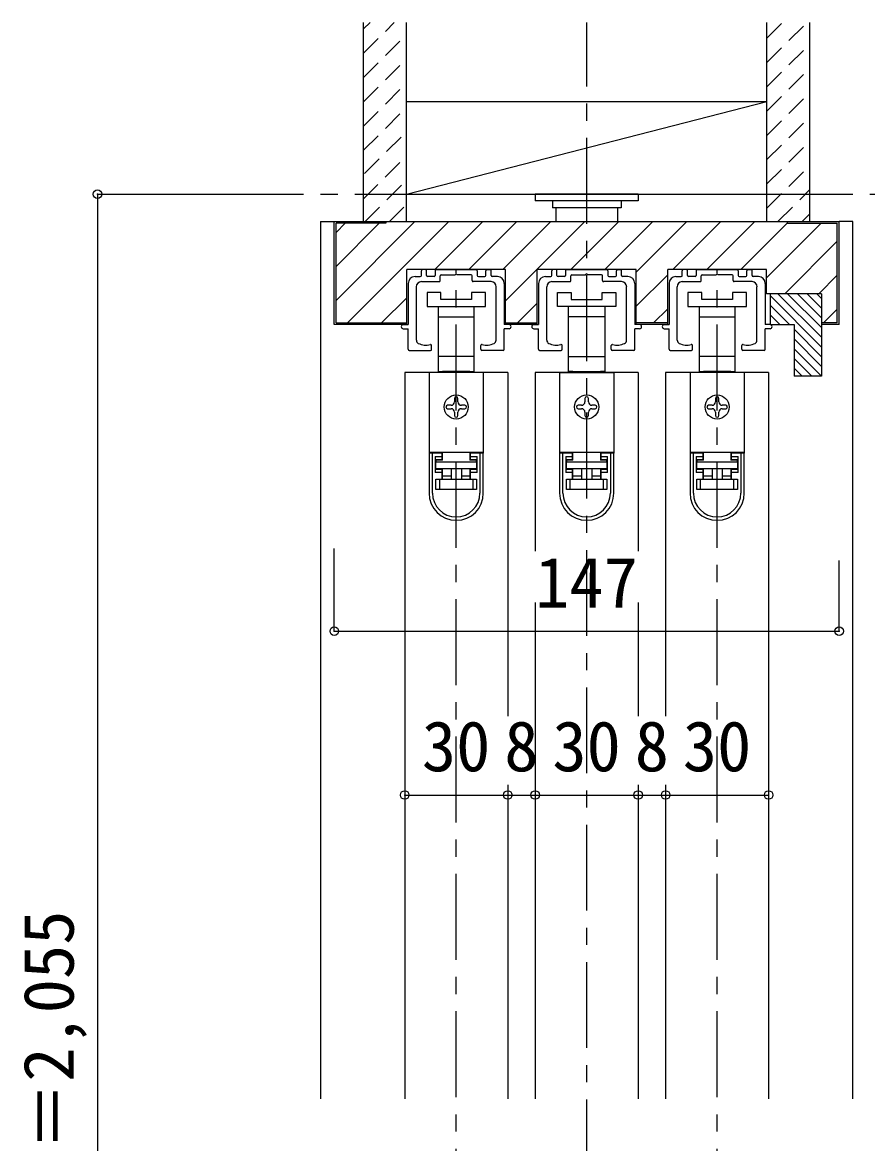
# Model space of a CAD drawing. Units: millimetres at full size, sheet at 1:5; details may follow other scales. Extents: x -975 to 977, y -718 to 697.
# Drawn here: x 49.8 to 296, y -329 to -2.5 of the extents above; entities that cross this region are included whole.
import ezdxf
from ezdxf.enums import TextEntityAlignment as Align

# ---------------------------------------------------------------- set-up
doc = ezdxf.new("R2010")
doc.units = ezdxf.units.MM
doc.header["$LTSCALE"] = 5
doc.header["$PDMODE"] = 32
doc.header["$PDSIZE"] = 2.5
doc.linetypes.add('CHAIN1', pattern=[8, 5, -1, 1, -1])
doc.linetypes.add('DASHED1', pattern=[1.8, 1.2, -0.6])
for name, color, linetype in [('0-1_通り芯', 4, 'CHAIN1'), ('0-2_柱', 3, 'Continuous'), ('0-3_仕上げ', 2, 'Continuous'), ('0-4_枠', 3, 'Continuous'), ('0-6_扉', 6, 'Continuous'), ('0-7_金物', 7, 'Continuous'), ('0-B_寸法', 7, 'Continuous'), ('0-C_ハッチ', 4, 'DASHED1')]:
    doc.layers.add(name, color=color, linetype=linetype)
doc.styles.add('ＭＳ ゴシック', font='')
doc.styles.get('ＭＳ ゴシック').set_extended_font_data('MS Gothic')

# ---------------------------------------------------------------- blocks, each defined once
blk = doc.blocks.new('02')
at = {"layer": '0-B_寸法'}
for p, q in [((-12, 6.623), (-10.45, 6.623)), ((-10.15, 6.923), (-10.15, 8.323)), ((-8.95, 8.623), (-9.85, 8.623)), ((-8.65, 6.923), (-8.65, 8.323)), ((-6.45, 6.623), (-8.35, 6.623)), ((-6.15, 8.323), (-6.15, 6.923)), ((-5.85, 8.623), (5.85, 8.623)), ((-4.65, 5.423), (-4.65, 6.823)), ((-4.35, 7.123), (-0.3, 7.123)), ((0, 7.423), (-0.3, 7.123)), ((0, 7.423), (0.3, 7.123)), ((4.35, 7.123), (0.3, 7.123)), ((4.65, 5.423), (4.65, 6.823)), ((6.15, 8.323), (6.15, 6.923)), ((6.45, 6.623), (8.35, 6.623)), ((8.65, 6.923), (8.65, 8.323)), ((8.95, 8.623), (9.85, 8.623)), ((10.15, 6.923), (10.15, 8.323)), ((12, 6.623), (10.45, 6.623)), ((-14, 4.623), (-14, -7.377)), ((-11.6, -11.949), (-11.6, 3.623)), ((-10.15, 5.123), (-4.95, 5.123)), ((10.15, 5.123), (4.95, 5.123)), ((11.6, -11.949), (11.6, 3.623)), ((14, 4.623), (14, -7.377)), ((-15.4, -7.377), (-14, -7.377)), ((-15.4, -8.577), (-14, -8.577)), ((-14, -14.577), (-14, -8.577)), ((15.4, -7.377), (14, -7.377)), ((15.4, -8.577), (14, -8.577)), ((14, -14.577), (14, -8.577)), ((-13.7, -14.877), (-7.45, -14.877)), ((-7.15, -14.577), (-7.15, -13.502)), ((7.15, -14.577), (7.15, -13.502)), ((13.7, -14.877), (7.45, -14.877))]:
    blk.add_line(p, q, dxfattribs=at)
for centre, radius, start, end in [((-12, 4.623), 2, 90, 180), ((-10.45, 6.923), 0.3, 270, 0), ((-9.85, 8.323), 0.3, 90, 180), ((-8.95, 8.323), 0.3, 0, 90), ((-8.35, 6.923), 0.3, 180, 270), ((-6.45, 6.923), 0.3, 270, 0), ((-5.85, 8.323), 0.3, 90, 180), ((-4.35, 6.823), 0.3, 90, 180), ((4.35, 6.823), 0.3, 0, 90), ((5.85, 8.323), 0.3, 0, 90), ((6.45, 6.923), 0.3, 180, 270), ((8.35, 6.923), 0.3, 270, 0), ((8.95, 8.323), 0.3, 90, 180), ((9.85, 8.323), 0.3, 0, 90), ((10.45, 6.923), 0.3, 180, 270), ((12, 4.623), 2, 0, 90), ((-10.15, 3.623), 1.5, 90, 180), ((-4.95, 5.423), 0.3, 270, 0), ((4.95, 5.423), 0.3, 180, 270), ((10.15, 3.623), 1.5, 0, 90), ((-15.4, -7.977), 0.6, 90, 180), ((-15.4, -7.977), 0.6, 180, 270), ((15.4, -7.977), 0.6, 0, 90), ((15.4, -7.977), 0.6, 270, 0), ((-10.6, -11.949), 1, 180, 243.25632), ((-8.8, -8.377), 5, 243.25632, 284.75682), ((8.8, -8.377), 5, 255.24318, 296.74368), ((10.6, -11.949), 1, 296.74368, 0), ((-13.7, -14.577), 0.3, 180, 270), ((-7.45, -13.502), 0.3, 0, 104.75682), ((-7.45, -14.577), 0.3, 270, 0), ((7.45, -13.502), 0.3, 75.24318, 180), ((7.45, -14.577), 0.3, 180, 270), ((13.7, -14.577), 0.3, 270, 0)]:
    blk.add_arc(centre, radius, start, end, dxfattribs=at)

msp = doc.modelspace()

# ---------------------------------------------------------------- linework, layer by layer
at = {"layer": '0-1_通り芯'}
for p, q in [((214.153, -581.151), (214.153, -2.5)), ((106.653, -52.5), (480.653, -52.5)), ((176.153, -555.5), (176.153, -74.5)), ((252.153, -555.5), (252.153, -74.5))]:
    msp.add_line(p, q, dxfattribs=at)
at = {"layer": '0-2_柱', "color": 7}
msp.add_line((161.653, -52.5), (266.653, -25.5), dxfattribs=at)
at = {"layer": '0-2_柱'}
for p, q in [((161.653, -25.5), (266.653, -25.5)), ((161.653, -52.5), (266.653, -52.5))]:
    msp.add_line(p, q, dxfattribs=at)
at = {"layer": '0-3_仕上げ'}
for p, q in [((149.153, -60.5), (149.153, -2.5)), ((161.653, -60.5), (161.653, -2.5)), ((266.653, -60.5), (266.653, -2.5)), ((279.153, -60.5), (279.153, -2.5))]:
    msp.add_line(p, q, dxfattribs=at)
at = {"layer": '0-4_枠', "color": 4}
for p, q in [((136.653, -60.5), (140.653, -60.5)), ((136.653, -60.5), (136.653, -316)), ((291.653, -60.5), (287.653, -60.5)), ((291.653, -316), (291.653, -60.5))]:
    msp.add_line(p, q, dxfattribs=at)
at = {"layer": '0-4_枠'}
for p, q in [((140.653, -90.5), (140.653, -60.5)), ((140.653, -60.5), (287.653, -60.5)), ((141.153, -90), (141.153, -61)), ((155.653, -61), (141.153, -61)), ((155.653, -60.5), (155.653, -61)), ((272.653, -61), (272.653, -60.5)), ((272.653, -61), (287.153, -61)), ((287.153, -90), (287.153, -61)), ((287.653, -90.5), (287.653, -60.5)), ((161.753, -90.5), (161.753, -74.5)), ((190.553, -74.5), (161.753, -74.5)), ((190.553, -90.5), (190.553, -74.5)), ((199.753, -90.5), (199.753, -74.5)), ((228.553, -74.5), (199.753, -74.5)), ((228.553, -90.5), (228.553, -74.5)), ((237.753, -90.5), (237.753, -74.5)), ((266.553, -74.5), (237.753, -74.5)), ((282.553, -81.5), (282.553, -105.5)), ((161.753, -90.5), (140.653, -90.5)), ((141.153, -90), (161.753, -90)), ((190.553, -90), (199.753, -90)), ((199.753, -90.5), (190.553, -90.5)), ((237.753, -90), (228.553, -90)), ((237.753, -90.5), (228.553, -90.5)), ((274.553, -90.5), (274.553, -105.5)), ((287.153, -90), (282.553, -90)), ((287.653, -90.5), (282.553, -90.5)), ((282.553, -105.5), (274.553, -105.5))]:
    msp.add_line(p, q, dxfattribs=at)
for points in [[(282.553, -81.5), (266.553, -81.5), (266.553, -74.5)], [(267.553, -81.5), (267.553, -86.75), (267.553, -90.5), (274.553, -90.5)]]:
    msp.add_lwpolyline(points, dxfattribs=at)
at = {"layer": '0-6_扉'}
for p, q in [((191.153, -104.5), (161.153, -104.5)), ((161.153, -104.5), (161.153, -316)), ((191.153, -104.5), (191.153, -204.5)), ((229.153, -104.5), (199.153, -104.5)), ((199.153, -104.5), (199.153, -156.476)), ((229.153, -104.5), (229.153, -156.476)), ((267.153, -104.5), (237.153, -104.5)), ((237.153, -104.5), (237.153, -204.5)), ((267.153, -104.5), (267.153, -316)), ((199.153, -171.405), (199.153, -316)), ((229.153, -171.405), (229.153, -204.5)), ((191.153, -224.5), (191.153, -316)), ((229.153, -224.5), (229.153, -316)), ((237.153, -224.5), (237.153, -316))]:
    msp.add_line(p, q, dxfattribs=at)
at = {"layer": '0-7_金物'}
for p, q in [((199.153, -52.5), (199.153, -54.5)), ((229.153, -52.5), (199.153, -52.5)), ((229.153, -54.5), (199.153, -54.5)), ((204.153, -54.5), (204.153, -56.5)), ((224.153, -54.5), (224.153, -56.5)), ((229.153, -52.5), (229.153, -54.5)), ((224.153, -56.5), (204.153, -56.5)), ((205.153, -56.5), (205.153, -60.5)), ((223.153, -56.5), (223.153, -60.5)), ((167.653, -81.2), (167.653, -85.2)), ((171.653, -81.2), (167.653, -81.2)), ((171.653, -83.2), (171.653, -81.2)), ((180.653, -81.2), (180.653, -83.2)), ((184.653, -81.2), (180.653, -81.2)), ((184.653, -85.2), (184.653, -81.2)), ((205.653, -85.2), (205.653, -81.2)), ((205.653, -81.2), (209.653, -81.2)), ((209.653, -81.2), (209.653, -83.2)), ((218.653, -81.2), (222.653, -81.2)), ((218.653, -83.2), (218.653, -81.2)), ((222.653, -81.2), (222.653, -85.2)), ((243.653, -81.2), (243.653, -85.2)), ((247.653, -81.2), (243.653, -81.2)), ((247.653, -83.2), (247.653, -81.2)), ((256.653, -81.2), (256.653, -83.2)), ((260.653, -81.2), (256.653, -81.2)), ((260.653, -85.2), (260.653, -81.2)), ((180.653, -83.2), (171.653, -83.2)), ((209.653, -83.2), (218.653, -83.2)), ((256.653, -83.2), (247.653, -83.2)), ((167.653, -85.2), (176.153, -85.2)), ((170.903, -85.2), (170.903, -99.8)), ((176.153, -85.2), (184.653, -85.2)), ((181.403, -99.8), (181.403, -85.2)), ((214.153, -85.2), (205.653, -85.2)), ((208.903, -99.8), (208.903, -85.2)), ((222.653, -85.2), (214.153, -85.2)), ((219.403, -85.2), (219.403, -99.8)), ((243.653, -85.2), (252.153, -85.2)), ((246.903, -85.2), (246.903, -99.8)), ((252.153, -85.2), (260.653, -85.2)), ((257.403, -99.8), (257.403, -85.2)), ((170.903, -88.2), (176.153, -88.2)), ((176.153, -88.2), (181.403, -88.2)), ((214.153, -88.2), (208.903, -88.2)), ((219.403, -88.2), (214.153, -88.2)), ((246.903, -88.2), (252.153, -88.2)), ((252.153, -88.2), (257.403, -88.2)), ((170.903, -99.8), (170.903, -104.2)), ((176.153, -99.8), (170.903, -99.8)), ((181.403, -99.8), (176.153, -99.8)), ((181.403, -104.2), (181.403, -99.8)), ((208.903, -104.2), (208.903, -99.8)), ((208.903, -99.8), (214.153, -99.8)), ((214.153, -99.8), (219.403, -99.8)), ((219.403, -99.8), (219.403, -104.2)), ((246.903, -99.8), (246.903, -104.2)), ((252.153, -99.8), (246.903, -99.8)), ((257.403, -99.8), (252.153, -99.8)), ((257.403, -104.2), (257.403, -99.8)), ((170.903, -104.2), (172.153, -104.2)), ((180.153, -104.5), (180.153, -104.2)), ((180.153, -104.2), (181.403, -104.2)), ((210.153, -104.2), (208.903, -104.2)), ((210.153, -104.5), (210.153, -104.2)), ((219.403, -104.2), (218.153, -104.2)), ((246.903, -104.2), (248.153, -104.2)), ((256.153, -104.5), (256.153, -104.2)), ((256.153, -104.2), (257.403, -104.2)), ((168.253, -104.5), (168.253, -127.8)), ((184.053, -104.5), (168.253, -104.5)), ((184.053, -104.5), (184.053, -127.8)), ((206.253, -104.5), (222.053, -104.5)), ((206.253, -104.5), (206.253, -127.8)), ((222.053, -104.5), (222.053, -127.8)), ((244.253, -104.5), (244.253, -127.8)), ((260.053, -104.5), (244.253, -104.5)), ((260.053, -104.5), (260.053, -127.8)), ((174.653, -114), (173.653, -114)), ((175.653, -112), (175.653, -113)), ((176.653, -113), (176.653, -112)), ((178.653, -114), (177.653, -114)), ((212.653, -114), (211.653, -114)), ((213.653, -112), (213.653, -113)), ((214.653, -113), (214.653, -112)), ((216.653, -114), (215.653, -114)), ((250.653, -114), (249.653, -114)), ((251.653, -112), (251.653, -113)), ((252.653, -113), (252.653, -112)), ((254.653, -114), (253.653, -114)), ((173.653, -115), (174.653, -115)), ((175.653, -116), (175.653, -117)), ((176.653, -117), (176.653, -116)), ((177.653, -115), (178.653, -115)), ((211.653, -115), (212.653, -115)), ((213.653, -116), (213.653, -117)), ((214.653, -117), (214.653, -116)), ((215.653, -115), (216.653, -115)), ((249.653, -115), (250.653, -115)), ((251.653, -116), (251.653, -117)), ((252.653, -117), (252.653, -116)), ((253.653, -115), (254.653, -115)), ((168.253, -127.8), (168.253, -127.9)), ((184.053, -127.8), (168.253, -127.8)), ((168.253, -127.9), (168.253, -139.6)), ((169.253, -127.9), (168.253, -127.9)), ((169.253, -139.6), (169.253, -127.9)), ((171.953, -127.9), (169.253, -127.9)), ((170.053, -128.9), (171.953, -128.9)), ((170.053, -128.9), (170.053, -133.6)), ((171.953, -129.9), (170.053, -129.9)), ((172.153, -130), (170.253, -130)), ((170.253, -130), (170.253, -130.5)), ((171.253, -127.9), (171.253, -127.8)), ((171.953, -127.9), (171.953, -128.9)), ((171.953, -128.9), (171.953, -129.9)), ((172.153, -130), (172.153, -127.8)), ((180.153, -127.8), (180.153, -130)), ((182.053, -130), (180.153, -130)), ((180.353, -128.9), (180.353, -127.9)), ((183.053, -127.9), (180.353, -127.9)), ((180.353, -128.9), (182.253, -128.9)), ((181.053, -127.8), (181.053, -127.9)), ((182.053, -130.5), (182.053, -130)), ((182.253, -133.6), (182.253, -128.9)), ((184.053, -127.8), (184.053, -127.9)), ((184.053, -139.6), (184.053, -127.9)), ((206.253, -127.8), (206.253, -127.9)), ((222.053, -127.8), (206.253, -127.8)), ((206.253, -127.9), (206.253, -139.6)), ((207.253, -127.9), (206.253, -127.9)), ((207.253, -139.6), (207.253, -127.9)), ((209.953, -127.9), (207.253, -127.9)), ((208.053, -128.9), (209.953, -128.9)), ((208.053, -128.9), (208.053, -133.6)), ((209.953, -129.9), (208.053, -129.9)), ((210.153, -130), (208.253, -130)), ((208.253, -130), (208.253, -130.5)), ((209.253, -127.9), (209.253, -127.8)), ((209.953, -127.9), (209.953, -128.9)), ((209.953, -128.9), (209.953, -129.9)), ((210.153, -130), (210.153, -127.8)), ((218.153, -127.8), (218.153, -130)), ((220.053, -130), (218.153, -130)), ((218.353, -128.9), (218.353, -127.9)), ((221.053, -127.9), (218.353, -127.9)), ((218.353, -128.9), (220.253, -128.9)), ((219.053, -127.8), (219.053, -127.9)), ((220.053, -130.5), (220.053, -130)), ((220.253, -133.6), (220.253, -128.9)), ((222.053, -127.8), (222.053, -127.9)), ((222.053, -139.6), (222.053, -127.9)), ((244.253, -127.8), (244.253, -127.9)), ((260.053, -127.8), (244.253, -127.8)), ((244.253, -127.9), (244.253, -139.6)), ((245.253, -127.9), (244.253, -127.9)), ((245.253, -139.6), (245.253, -127.9)), ((247.953, -127.9), (245.253, -127.9)), ((246.053, -128.9), (247.953, -128.9)), ((246.053, -128.9), (246.053, -133.6)), ((247.953, -129.9), (246.053, -129.9)), ((248.153, -130), (246.253, -130)), ((246.253, -130), (246.253, -130.5)), ((247.253, -127.9), (247.253, -127.8)), ((247.953, -127.9), (247.953, -128.9)), ((247.953, -128.9), (247.953, -129.9)), ((248.153, -130), (248.153, -127.8)), ((256.153, -127.8), (256.153, -130)), ((258.053, -130), (256.153, -130)), ((256.353, -128.9), (256.353, -127.9)), ((259.053, -127.9), (256.353, -127.9)), ((256.353, -128.9), (258.253, -128.9)), ((257.053, -127.8), (257.053, -127.9)), ((258.053, -130.5), (258.053, -130)), ((258.253, -133.6), (258.253, -128.9)), ((260.053, -127.8), (260.053, -127.9)), ((260.053, -139.6), (260.053, -127.9)), ((171.953, -133.6), (170.053, -133.6)), ((171.953, -133.6), (171.953, -135.5)), ((172.153, -134.5), (172.153, -132.5)), ((174.653, -132.5), (174.653, -135.5)), ((177.653, -132.5), (177.653, -135.5)), ((180.153, -132.5), (180.153, -134.5)), ((180.353, -132.6), (182.253, -132.6)), ((180.353, -133.6), (180.353, -132.6)), ((180.353, -135.5), (180.353, -133.6)), ((182.253, -133.6), (180.353, -133.6)), ((209.953, -133.6), (208.053, -133.6)), ((209.953, -133.6), (209.953, -135.5)), ((210.153, -134.5), (210.153, -132.5)), ((212.653, -132.5), (212.653, -135.5)), ((215.653, -132.5), (215.653, -135.5)), ((218.153, -132.5), (218.153, -134.5)), ((218.353, -132.6), (220.253, -132.6)), ((218.353, -133.6), (218.353, -132.6)), ((218.353, -135.5), (218.353, -133.6)), ((220.253, -133.6), (218.353, -133.6)), ((247.953, -133.6), (246.053, -133.6)), ((247.953, -133.6), (247.953, -135.5)), ((248.153, -134.5), (248.153, -132.5)), ((250.653, -132.5), (250.653, -135.5)), ((253.653, -132.5), (253.653, -135.5)), ((256.153, -132.5), (256.153, -134.5)), ((256.353, -132.6), (258.253, -132.6)), ((256.353, -133.6), (256.353, -132.6)), ((256.353, -135.5), (256.353, -133.6)), ((258.253, -133.6), (256.353, -133.6)), ((170.253, -138.5), (170.253, -135.5)), ((170.253, -135.5), (171.253, -135.5)), ((171.253, -135.5), (171.253, -138.5)), ((171.253, -135.5), (181.053, -135.5)), ((172.153, -134.5), (174.653, -134.5)), ((172.153, -135.5), (172.153, -134.5)), ((181.053, -138.5), (181.053, -135.5)), ((181.053, -135.5), (182.053, -135.5)), ((182.053, -135.5), (182.053, -138.5)), ((208.253, -138.5), (208.253, -135.5)), ((208.253, -135.5), (209.253, -135.5)), ((209.253, -135.5), (209.253, -138.5)), ((209.253, -135.5), (219.053, -135.5)), ((210.153, -134.5), (212.653, -134.5)), ((210.153, -135.5), (210.153, -134.5)), ((219.053, -138.5), (219.053, -135.5)), ((219.053, -135.5), (220.053, -135.5)), ((220.053, -135.5), (220.053, -138.5)), ((246.253, -138.5), (246.253, -135.5)), ((246.253, -135.5), (247.253, -135.5)), ((247.253, -135.5), (247.253, -138.5)), ((247.253, -135.5), (257.053, -135.5)), ((248.153, -134.5), (250.653, -134.5)), ((248.153, -135.5), (248.153, -134.5)), ((257.053, -138.5), (257.053, -135.5)), ((257.053, -135.5), (258.053, -135.5)), ((258.053, -135.5), (258.053, -138.5)), ((171.253, -138.5), (170.253, -138.5)), ((181.053, -138.5), (171.253, -138.5)), ((182.053, -138.5), (181.053, -138.5)), ((209.253, -138.5), (208.253, -138.5)), ((219.053, -138.5), (209.253, -138.5)), ((220.053, -138.5), (219.053, -138.5)), ((247.253, -138.5), (246.253, -138.5)), ((257.053, -138.5), (247.253, -138.5)), ((258.053, -138.5), (257.053, -138.5))]:
    msp.add_line(p, q, dxfattribs=at)
for points in [[(180.153, -104.2), (172.153, -104.2), (172.153, -104.5)], [(210.153, -104.2), (218.153, -104.2), (218.153, -104.5)], [(256.153, -104.2), (248.153, -104.2), (248.153, -104.5)], [(182.253, -129.9), (180.353, -129.9), (180.353, -128.9)], [(184.053, -127.9), (183.053, -127.9), (183.053, -139.6)], [(220.253, -129.9), (218.353, -129.9), (218.353, -128.9)], [(222.053, -127.9), (221.053, -127.9), (221.053, -139.6)], [(258.253, -129.9), (256.353, -129.9), (256.353, -128.9)], [(260.053, -127.9), (259.053, -127.9), (259.053, -139.6)], [(170.053, -132.6), (171.953, -132.6), (171.953, -133.6)], [(208.053, -132.6), (209.953, -132.6), (209.953, -133.6)], [(246.053, -132.6), (247.953, -132.6), (247.953, -133.6)], [(177.653, -134.5), (180.153, -134.5), (180.153, -135.5)], [(215.653, -134.5), (218.153, -134.5), (218.153, -135.5)], [(253.653, -134.5), (256.153, -134.5), (256.153, -135.5)]]:
    msp.add_lwpolyline(points, dxfattribs=at)
for points in [[(182.053, -132.5), (170.253, -132.5), (170.253, -130.5), (182.053, -130.5)], [(220.053, -132.5), (208.253, -132.5), (208.253, -130.5), (220.053, -130.5)], [(258.053, -132.5), (246.253, -132.5), (246.253, -130.5), (258.053, -130.5)]]:
    msp.add_lwpolyline(points, close=True, dxfattribs=at)
for centre in [(176.153, -114.5), (214.153, -114.5), (252.153, -114.5)]:
    msp.add_circle(centre, 3.5, dxfattribs=at)
for centre, radius, start, end in [((173.653, -114.5), 0.5, 90, 180), ((174.653, -113), 1, 270, 0), ((176.153, -112), 0.5, 90, 180), ((176.153, -112), 0.5, 0, 90), ((177.653, -113), 1, 180, 270), ((178.653, -114.5), 0.5, 0, 90), ((211.653, -114.5), 0.5, 90, 180), ((212.653, -113), 1, 270, 0), ((214.153, -112), 0.5, 90, 180), ((214.153, -112), 0.5, 0, 90), ((215.653, -113), 1, 180, 270), ((216.653, -114.5), 0.5, 0, 90), ((249.653, -114.5), 0.5, 90, 180), ((250.653, -113), 1, 270, 0), ((252.153, -112), 0.5, 90, 180), ((252.153, -112), 0.5, 0, 90), ((253.653, -113), 1, 180, 270), ((254.653, -114.5), 0.5, 0, 90), ((173.653, -114.5), 0.5, 180, 270), ((174.653, -116), 1, 0, 90), ((176.153, -117), 0.5, 180, 270), ((176.153, -117), 0.5, 270, 0), ((177.653, -116), 1, 90, 180), ((178.653, -114.5), 0.5, 270, 0), ((211.653, -114.5), 0.5, 180, 270), ((212.653, -116), 1, 0, 90), ((214.153, -117), 0.5, 180, 270), ((214.153, -117), 0.5, 270, 0), ((215.653, -116), 1, 90, 180), ((216.653, -114.5), 0.5, 270, 0), ((249.653, -114.5), 0.5, 180, 270), ((250.653, -116), 1, 0, 90), ((252.153, -117), 0.5, 180, 270), ((252.153, -117), 0.5, 270, 0), ((253.653, -116), 1, 90, 180), ((254.653, -114.5), 0.5, 270, 0), ((176.153, -139.6), 7.9, 180, 0), ((176.153, -139.6), 6.9, 180, 0), ((214.153, -139.6), 7.9, 180, 0), ((214.153, -139.6), 6.9, 180, 0), ((252.153, -139.6), 7.9, 180, 0), ((252.153, -139.6), 6.9, 180, 0)]:
    msp.add_arc(centre, radius, start, end, dxfattribs=at)
at = {"layer": '0-B_寸法', "color": 4}
for p, q in [((71.653, -52.5), (106.653, -52.5)), ((71.653, -52.5), (71.653, -567.5)), ((140.653, -179.804), (140.653, -155.746)), ((287.653, -179.804), (287.653, -159.246)), ((140.653, -179.804), (287.653, -179.804)), ((161.153, -227.5), (267.153, -227.5))]:
    msp.add_line(p, q, dxfattribs=at)
at = {"layer": '0-B_寸法'}
for p in [(71.653, -52.5), (140.653, -179.804), (287.653, -179.804), (161.153, -227.5), (191.153, -227.5), (199.153, -227.5), (229.153, -227.5), (237.153, -227.5), (267.153, -227.5)]:
    msp.add_point(p, dxfattribs=at)
at = {"layer": '0-C_ハッチ'}
for p, q in [((149.153, -11.466), (158.119, -2.5)), ((149.153, -4.395), (151.048, -2.5)), ((266.653, -14.174), (278.327, -2.5)), ((266.653, -7.103), (271.256, -2.5)), ((149.153, -18.537), (161.653, -6.037)), ((266.653, -21.246), (279.153, -8.746)), ((149.153, -25.608), (161.653, -13.108)), ((266.653, -28.317), (279.153, -15.817)), ((149.153, -32.679), (161.653, -20.179)), ((266.653, -35.388), (279.153, -22.888)), ((149.153, -39.751), (161.653, -27.251)), ((266.653, -42.459), (279.153, -29.959)), ((149.475, -46.5), (161.653, -34.322)), ((266.653, -49.53), (279.153, -37.03)), ((149.125, -53.921), (161.653, -41.393)), ((266.653, -56.601), (279.153, -44.101)), ((149.617, -60.5), (161.653, -48.464)), ((269.825, -60.5), (279.153, -51.172)), ((156.688, -60.5), (161.653, -55.535)), ((276.896, -60.5), (279.153, -58.243))]:
    msp.add_line(p, q, dxfattribs=at)
at = {"layer": '0-C_ハッチ', "linetype": 'Continuous'}
for p, q in [((141.153, -83.472), (164.125, -60.5)), ((141.153, -63.673), (143.826, -61)), ((141.153, -73.573), (153.726, -61)), ((144.525, -90), (174.025, -60.5)), ((169.924, -74.5), (183.924, -60.5)), ((179.824, -74.5), (193.824, -60.5)), ((189.723, -74.5), (203.723, -60.5)), ((190.553, -83.57), (213.623, -60.5)), ((209.522, -74.5), (223.522, -60.5)), ((219.422, -74.5), (233.422, -60.5)), ((228.553, -75.268), (243.321, -60.5)), ((239.221, -74.5), (253.221, -60.5)), ((249.12, -74.5), (263.12, -60.5)), ((259.02, -74.5), (272.653, -60.867)), ((282.419, -61), (266.553, -76.866)), ((271.819, -81.5), (287.153, -66.166)), ((228.553, -85.168), (237.753, -75.968)), ((281.718, -81.5), (287.153, -76.065)), ((269.85, -81.5), (282.553, -94.203)), ((272.678, -81.5), (282.553, -91.375)), ((275.506, -81.5), (282.553, -88.547)), ((278.335, -81.5), (282.553, -85.718)), ((281.163, -81.5), (282.553, -82.89)), ((154.424, -90), (161.753, -82.671)), ((194.022, -90), (199.753, -84.269)), ((267.553, -82.032), (282.553, -97.032)), ((267.553, -84.86), (273.193, -90.5)), ((233.62, -90), (237.753, -85.867)), ((267.553, -87.689), (270.364, -90.5)), ((283.118, -90), (287.153, -85.965)), ((274.553, -91.86), (282.553, -99.86)), ((274.553, -94.689), (282.553, -102.689)), ((274.553, -97.517), (282.536, -105.5)), ((274.553, -100.346), (279.707, -105.5)), ((274.553, -103.174), (276.879, -105.5))]:
    msp.add_line(p, q, dxfattribs=at)

# ---------------------------------------------------------------- block references
at = {"layer": '0-7_金物'}
for p in [(176.153, -83.123), (214.153, -83.123), (252.153, -83.123)]:
    msp.add_blockref('02', p, dxfattribs=at)

# ---------------------------------------------------------------- texts
at = {"layer": '0-B_寸法', "style": 'ＭＳ ゴシック'}
for s, p in [('147', (199.153, -177.304)), ('30', (166.153, -225)), ('8', (190.153, -225)), ('30', (204.153, -225)), ('8', (228.153, -225)), ('30', (242.153, -225))]:
    msp.add_text(s, height=14.66, dxfattribs=at).set_placement(p, align=Align.BOTTOM_LEFT)
msp.add_text('ＲＯＨ＝2,055', height=14.66, rotation=90, dxfattribs=at).set_placement((69.153, -391), align=Align.BOTTOM_LEFT)

doc.saveas('drawing.dxf')
